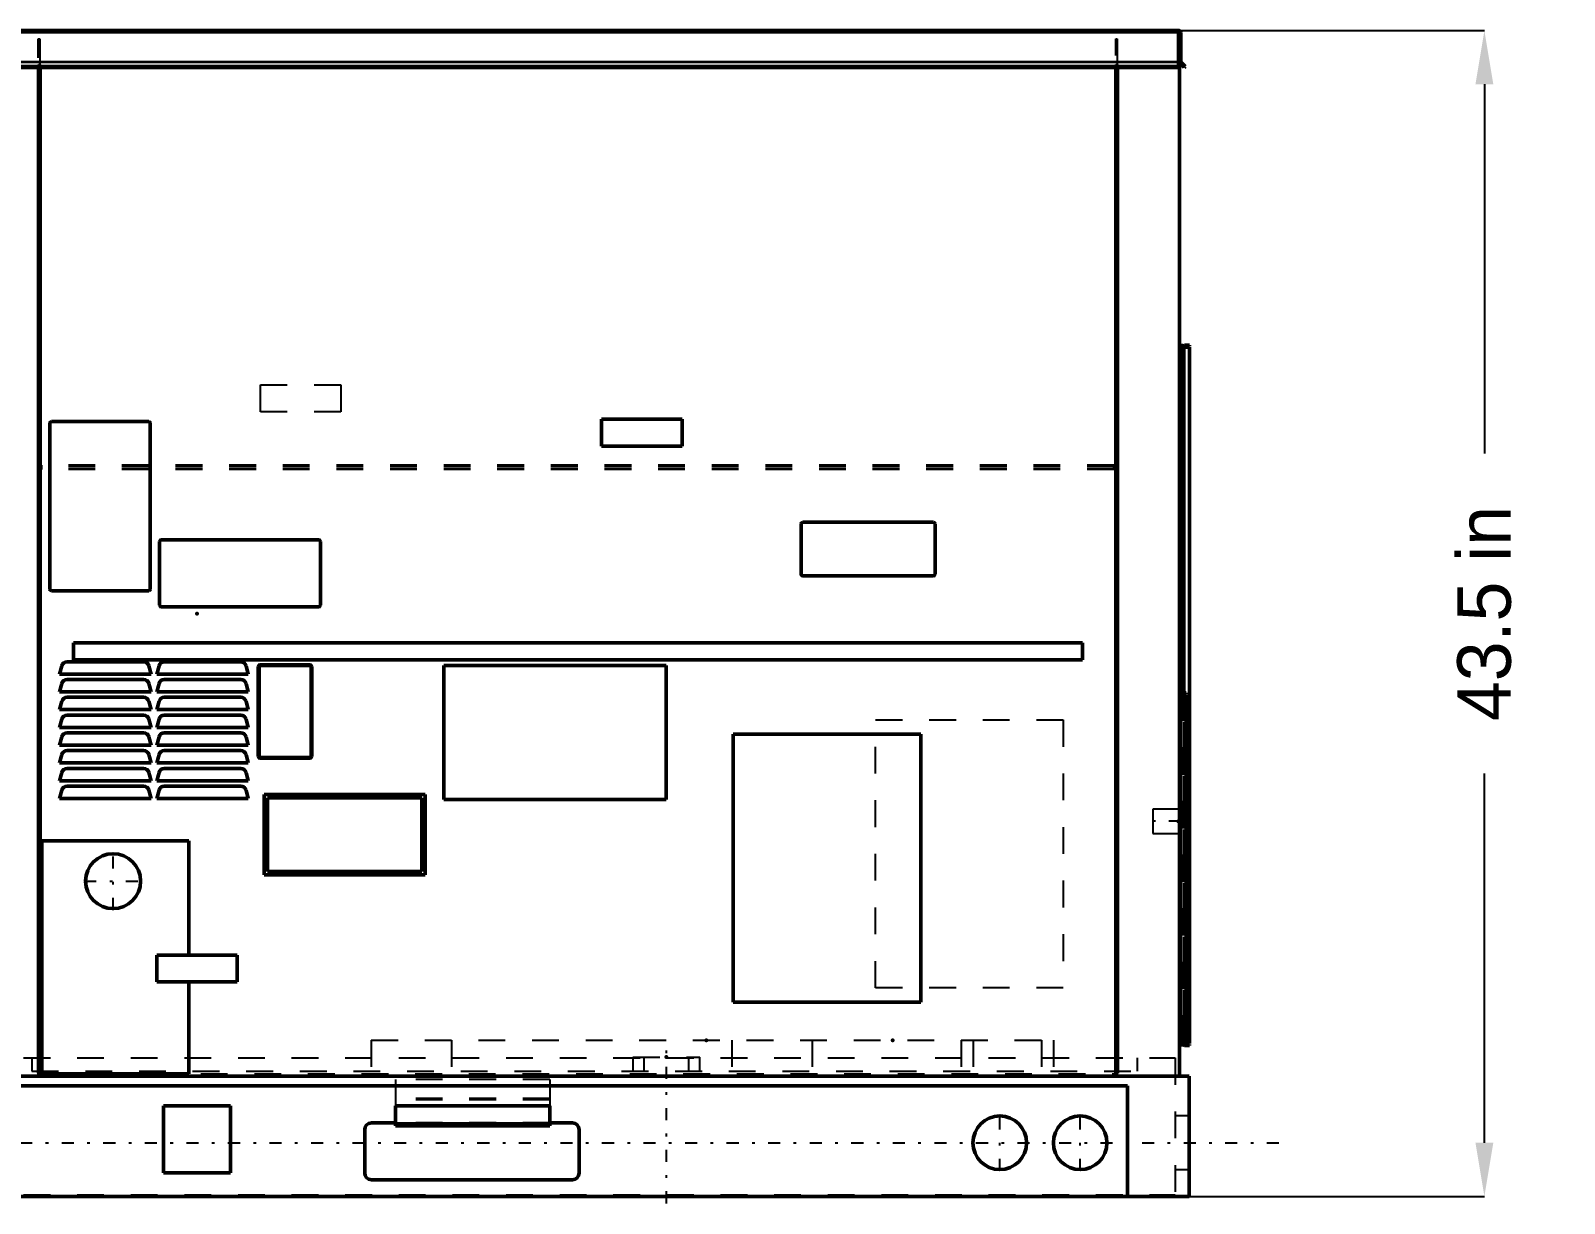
# Model space of a CAD drawing. Header units: inches. Extents: x -40.7 to 51, y -0.3 to 48.8.
# Drawn here: x -6.2 to 51, y -0.3 to 43.5 of the extents above; entities that cross this region are included whole.
import ezdxf

# ---------------------------------------------------------------- set-up
doc = ezdxf.new("R2010")
doc.units = ezdxf.units.IN
doc.header["$MEASUREMENT"] = 0
doc.linetypes.add('Center', pattern=[1.5, 0.45, -0.5, 0.05, -0.5])
doc.linetypes.add('Dashed', pattern=[2, 1, -1])
for name, color, linetype, lineweight in [('2d ConnectionPoints', 7, 'Continuous', 50), ('AM_0', 7, 'Continuous', 50), ('AM_4', 3, 'Continuous', 25), ('AM_5', 3, 'Continuous', 25), ('AM_7', 7, 'Center', 25), ('AM_9', 6, 'Dashed', 25)]:
    doc.layers.add(name, color=color, linetype=linetype, lineweight=lineweight)
doc.dimstyles.get("Standard").update_dxf_attribs({"dimtxt": 0.18, "dimasz": 0.18, "dimexe": 0.18, "dimexo": 0.0625, "dimgap": 0.09, "dimtad": 0, "dimtih": 1, "dimtoh": 1, "dimdec": 4, "dimzin": 0, "dimdsep": 46, "dimtxsty": 'Standard', "dimcen": 0.09, "dimadec": 0, "dimazin": 0, "dimtfac": 1, "dimtdec": 4, "dimtofl": 0, "dimtmove": 0, "dimatfit": 3, "dimfxl": 1, "dimtolj": 1, "dimtzin": 0, "dimarcsym": 0})

# ---------------------------------------------------------------- blocks, each defined once
blk = doc.blocks.new('*D1')
at = {"layer": 'AM_5', "color": 0, "lineweight": -2}
for p, q in [((0, 43.5), (48.015, 43.5)), ((48.015, 41.5), (48.015, 27.717)), ((48.015, 2), (48.015, 15.783)), ((0, 0), (48.015, 0))]:
    blk.add_line(p, q, dxfattribs=at)
at = {"layer": 'AM_5', "color": 0}
for points in [[(48.348, 41.5), (47.682, 41.5), (48.015, 43.5)], [(47.682, 2), (48.348, 2), (48.015, 0)]]:
    blk.add_solid(points, dxfattribs=at)
at = {"layer": 'Defpoints', "color": 0}
for p in [(0, 43.5), (48.015, 43.5), (0, 0)]:
    blk.add_point(p, dxfattribs=at)
at = {"layer": 'AM_5', "color": 0, "insert": (48.015, 21.75), "char_height": 2, "attachment_point": 5, "rotation": 90}
blk.add_mtext('\\A1;43.5 in', dxfattribs=at)

msp = doc.modelspace()

# ---------------------------------------------------------------- linework, layer by layer
at = {"layer": '2d ConnectionPoints'}
for p in [(0, 43.5), (0, 43.5), (0, 21.75), (0, 21.75), (36.646, 21.75), (36.799, 18.764), (36.605, 14), (36.674, 12.292), (18.996, 5.829), (25.943, 5.829), (17.504, 5.2), (0, 0)]:
    msp.add_point(p, dxfattribs=at)
at = {"layer": 'AM_0'}
for p, q in [((-36.646, 43.5), (36.646, 43.5)), ((36.612, 43.5), (36.612, 42.12647)), ((36.646, 43.5), (36.646, 43.49265)), ((36.6925, 43.42), (36.6925, 42.33608)), ((36.612, 42.159), (-36.612, 42.159)), ((36.612, 42.12647), (-36.612, 42.12647)), ((-5.92, 4.6), (-5.92, 42.12647)), ((-5.86, 42.12647), (-5.86, 4.6)), ((34.27, 4.6), (34.27, 42.12647)), ((34.33, 42.12647), (34.33, 4.6)), ((36.62745, 42.322), (36.612, 42.322)), ((36.82297, 42.12647), (36.62745, 42.322)), ((36.646, 42.30345), (36.646, 4.49)), ((36.70246, 42.31204), (36.8555, 42.159)), ((36.8555, 42.159), (36.82297, 42.12647)), ((36.766, 31.757), (36.646, 31.757)), ((36.76, 31.6905), (37.01, 31.6905)), ((36.76, 31.6905), (36.76, 18.79)), ((36.765, 31.6905), (36.765, 31.695)), ((36.766, 31.757), (36.766, 31.70653)), ((36.799, 31.695), (36.799, 31.6905)), ((36.832, 31.762), (37.015, 31.762)), ((37.015, 31.728), (36.832, 31.728)), ((37.01, 31.6905), (37.01, 5.6995)), ((37.015, 31.762), (37.015, 31.728)), ((-5.496, 22.66), (-5.496, 28.85)), ((-5.436, 28.91), (-1.806, 28.91)), ((-1.746, 28.85), (-1.746, 22.66)), ((15.089, 28), (15.089, 29)), ((15.089, 29), (18.089, 29)), ((18.089, 29), (18.089, 28)), ((18.089, 28), (15.089, 28)), ((22.527, 23.216), (22.527, 25.096)), ((22.587, 25.156), (27.467, 25.156)), ((27.527, 25.096), (27.527, 23.216)), ((-1.402, 22.06), (-1.402, 24.44)), ((-1.342, 24.5), (4.538, 24.5)), ((4.598, 24.44), (4.598, 22.06)), ((27.467, 23.156), (22.587, 23.156)), ((-1.806, 22.6), (-5.436, 22.6)), ((4.538, 22), (-1.342, 22)), ((-4.61, 20.02), (-4.61, 20.65)), ((-4.61, 20.65), (33.02, 20.65)), ((33.02, 20.65), (33.02, 20.02)), ((-5.129, 19.49), (-5.04573, 19.80076)), ((-1.718, 19.49), (-5.129, 19.49)), ((-4.85255, 19.949), (-1.99445, 19.949)), ((33.02, 20.02), (-4.61, 20.02)), ((-1.80127, 19.80076), (-1.718, 19.49)), ((-1.504, 19.49), (-1.42073, 19.80076)), ((1.907, 19.49), (-1.504, 19.49)), ((-1.22755, 19.949), (1.63055, 19.949)), ((1.82373, 19.80076), (1.907, 19.49)), ((2.277, 16.414), (2.277, 19.774)), ((2.32, 16.414), (2.32, 19.774)), ((2.343, 19.84), (4.21, 19.84)), ((2.353, 19.807), (4.22, 19.807)), ((4.253, 19.774), (4.253, 16.414)), ((4.276, 19.774), (4.276, 16.414)), ((9.196, 14.81), (9.196, 19.81)), ((9.196, 19.81), (17.496, 19.81)), ((17.496, 19.81), (17.496, 14.81)), ((-5.129, 18.827), (-5.04573, 19.13776)), ((-4.85255, 19.286), (-1.99445, 19.286)), ((-1.80127, 19.13776), (-1.718, 18.827)), ((-1.504, 18.827), (-1.42073, 19.13776)), ((-1.22755, 19.286), (1.63055, 19.286)), ((1.82373, 19.13776), (1.907, 18.827)), ((-1.718, 18.827), (-5.129, 18.827)), ((-5.129, 18.164), (-5.04573, 18.47476)), ((-4.85255, 18.623), (-1.99445, 18.623)), ((-1.80127, 18.47476), (-1.718, 18.164)), ((1.907, 18.827), (-1.504, 18.827)), ((-1.504, 18.164), (-1.42073, 18.47476)), ((-1.22755, 18.623), (1.63055, 18.623)), ((1.82373, 18.47476), (1.907, 18.164)), ((36.646, 18.73), (36.89, 18.73)), ((36.707, 18.79), (36.89, 18.79)), ((36.89, 18.756), (36.707, 18.756)), ((36.76, 18.756), (36.76, 18.73)), ((36.89, 18.79), (36.89, 18.756)), ((36.89, 18.73), (36.89, 5.73)), ((-1.718, 18.164), (-5.129, 18.164)), ((-5.129, 17.501), (-5.04573, 17.81176)), ((-4.85255, 17.96), (-1.99445, 17.96)), ((-1.80127, 17.81176), (-1.718, 17.501)), ((1.907, 18.164), (-1.504, 18.164)), ((-1.504, 17.501), (-1.42073, 17.81176)), ((-1.22755, 17.96), (1.63055, 17.96)), ((1.82373, 17.81176), (1.907, 17.501)), ((-1.718, 17.501), (-5.129, 17.501)), ((-4.85255, 17.297), (-1.99445, 17.297)), ((1.907, 17.501), (-1.504, 17.501)), ((-1.22755, 17.297), (1.63055, 17.297)), ((19.996, 7.25), (19.996, 17.25)), ((19.996, 17.25), (26.996, 17.25)), ((26.996, 17.25), (26.996, 7.25)), ((-5.129, 16.838), (-5.04573, 17.14876)), ((-1.718, 16.838), (-5.129, 16.838)), ((-4.85255, 16.634), (-1.99445, 16.634)), ((-1.80127, 17.14876), (-1.718, 16.838)), ((-1.504, 16.838), (-1.42073, 17.14876)), ((1.907, 16.838), (-1.504, 16.838)), ((-1.22755, 16.634), (1.63055, 16.634)), ((1.82373, 17.14876), (1.907, 16.838)), ((-5.129, 16.175), (-5.04573, 16.48576)), ((-1.718, 16.175), (-5.129, 16.175)), ((-1.80127, 16.48576), (-1.718, 16.175)), ((-1.504, 16.175), (-1.42073, 16.48576)), ((1.907, 16.175), (-1.504, 16.175)), ((1.82373, 16.48576), (1.907, 16.175)), ((4.21, 16.348), (2.343, 16.348)), ((4.22, 16.381), (2.353, 16.381)), ((-5.129, 15.512), (-5.04573, 15.82276)), ((-1.718, 15.512), (-5.129, 15.512)), ((-4.85255, 15.971), (-1.99445, 15.971)), ((-1.80127, 15.82276), (-1.718, 15.512)), ((-1.504, 15.512), (-1.42073, 15.82276)), ((1.907, 15.512), (-1.504, 15.512)), ((-1.22755, 15.971), (1.63055, 15.971)), ((1.82373, 15.82276), (1.907, 15.512)), ((-5.129, 14.849), (-5.04573, 15.15976)), ((-4.85255, 15.308), (-1.99445, 15.308)), ((-1.80127, 15.15976), (-1.718, 14.849)), ((-1.504, 14.849), (-1.42073, 15.15976)), ((-1.22755, 15.308), (1.63055, 15.308)), ((1.82373, 15.15976), (1.907, 14.849)), ((2.505, 12), (2.505, 15)), ((2.505, 15), (8.505, 15)), ((2.63, 14.875), (8.38, 14.875)), ((2.63, 12.125), (2.63, 14.875)), ((8.38, 14.875), (8.38, 12.125)), ((8.505, 15), (8.505, 12)), ((-1.718, 14.849), (-5.129, 14.849)), ((1.907, 14.849), (-1.504, 14.849)), ((17.496, 14.81), (9.196, 14.81)), ((-5.795, 13.267), (-0.306, 13.267)), ((-5.795, 4.569), (-5.795, 13.267)), ((-0.306, 13.267), (-0.306, 9)), ((8.38, 12.125), (2.63, 12.125)), ((8.505, 12), (2.505, 12)), ((-1.504, 9), (1.496, 9)), ((-1.504, 8), (-1.504, 9)), ((1.496, 9), (1.496, 8)), ((1.496, 8), (-1.504, 8)), ((-0.306, 8), (-0.306, 4.569)), ((26.996, 7.25), (19.996, 7.25)), ((36.646, 5.73), (36.89, 5.73)), ((36.674, 5.73), (36.674, 5.727)), ((36.76, 5.73), (36.76, 5.6995)), ((36.707, 5.694), (36.89, 5.694)), ((36.89, 5.66), (36.707, 5.66)), ((36.76, 5.6995), (37.01, 5.6995)), ((37.015, 5.632), (36.832, 5.632)), ((36.89, 5.694), (36.89, 5.66)), ((36.89, 5.666), (37.015, 5.666)), ((37.015, 5.666), (37.015, 5.632)), ((-5.86, 4.6), (-5.92, 4.6)), ((34.33, 4.6), (34.27, 4.6)), ((-37, 4.49), (37, 4.49)), ((-34.7055, 4.119), (34.7055, 4.119)), ((-0.306, 4.569), (-5.795, 4.569)), ((34.7055, 4.119), (34.7055, 0)), ((37, 4.49), (37, 0)), ((-1.25, 0.875), (-1.25, 3.375)), ((-1.25, 3.375), (1.25, 3.375)), ((1.25, 3.375), (1.25, 0.875)), ((7.402, 3.375), (7.402, 2.634)), ((13.152, 3.375), (7.402, 3.375)), ((13.152, 3.375), (13.152, 2.634)), ((6.25, 2.49), (6.25, 0.87)), ((7.402, 2.74), (6.5, 2.74)), ((13.152, 2.634), (7.402, 2.634)), ((14, 2.74), (13.152, 2.74)), ((14.25, 0.87), (14.25, 2.49)), ((1.25, 0.875), (-1.25, 0.875)), ((6.5, 0.62), (14, 0.62)), ((-37, 0), (37, 0))]:
    msp.add_line(p, q, dxfattribs=at)
for centre, radius in [((-3.135, 11.762), 1.025), ((29.938, 2), 1), ((32.938, 2), 1)]:
    msp.add_circle(centre, radius, dxfattribs=at)
for centre, radius, start, end in [((36.6125, 43.42), 0.08, 0, 90), ((36.7265, 42.33608), 0.034, 180, 225), ((36.832, 31.695), 0.067, 90, 180), ((36.832, 31.695), 0.033, 90, 180), ((-5.436, 28.85), 0.06, 90, 180), ((-1.806, 28.85), 0.06, 0, 90), ((22.587, 25.096), 0.06, 90, 180), ((27.467, 25.096), 0.06, 0, 90), ((-1.342, 24.44), 0.06, 90, 180), ((4.538, 24.44), 0.06, 0, 90), ((22.587, 23.216), 0.06, 180, 270), ((27.467, 23.216), 0.06, 270, 360), ((-5.436, 22.66), 0.06, 180, 270), ((-1.806, 22.66), 0.06, 270, 360), ((-1.342, 22.06), 0.06, 180, 270), ((4.538, 22.06), 0.06, 270, 0), ((-4.85255, 19.749), 0.2, 90, 165), ((-1.99445, 19.749), 0.2, 15, 90), ((-1.22755, 19.749), 0.2, 90, 165), ((1.63055, 19.749), 0.2, 15, 90), ((2.343, 19.774), 0.066, 90, 180), ((2.353, 19.774), 0.033, 90, 180), ((4.21, 19.774), 0.066, 0, 90), ((4.22, 19.774), 0.033, 0, 90), ((-4.85255, 19.086), 0.2, 90, 165), ((-1.99445, 19.086), 0.2, 15, 90), ((-1.22755, 19.086), 0.2, 90, 165), ((1.63055, 19.086), 0.2, 15, 90), ((-4.85255, 18.423), 0.2, 90, 165), ((-1.99445, 18.423), 0.2, 15, 90), ((-1.22755, 18.423), 0.2, 90, 165), ((1.63055, 18.423), 0.2, 15, 90), ((36.707, 18.723), 0.067, 90, 155.567302), ((36.707, 18.723), 0.033, 90, 167.75331), ((-4.85255, 17.76), 0.2, 90, 165), ((-1.99445, 17.76), 0.2, 15, 90), ((-1.22755, 17.76), 0.2, 90, 165), ((1.63055, 17.76), 0.2, 15, 90), ((-4.85255, 17.097), 0.2, 90, 165), ((-1.99445, 17.097), 0.2, 15, 90), ((-1.22755, 17.097), 0.2, 90, 165), ((1.63055, 17.097), 0.2, 15, 90), ((-4.85255, 16.434), 0.2, 90, 165), ((-1.99445, 16.434), 0.2, 15, 90), ((-1.22755, 16.434), 0.2, 90, 165), ((1.63055, 16.434), 0.2, 15, 90), ((2.343, 16.414), 0.066, 180, 270), ((2.353, 16.414), 0.033, 180, 270), ((4.21, 16.414), 0.066, 270, 360), ((4.22, 16.414), 0.033, 270, 360), ((-4.85255, 15.771), 0.2, 90, 165), ((-1.99445, 15.771), 0.2, 15, 90), ((-1.22755, 15.771), 0.2, 90, 165), ((1.63055, 15.771), 0.2, 15, 90), ((-4.85255, 15.108), 0.2, 90, 165), ((-1.99445, 15.108), 0.2, 15, 90), ((-1.22755, 15.108), 0.2, 90, 165), ((1.63055, 15.108), 0.2, 15, 90), ((36.707, 5.727), 0.033, 180, 270), ((36.707, 5.727), 0.067, 204.432698, 270), ((36.832, 5.699), 0.067, 180, 184.279783), ((36.832, 5.699), 0.067, 215.597645, 270), ((36.832, 5.699), 0.033, 180, 188.714742), ((6.5, 2.49), 0.25, 90, 180), ((14, 2.49), 0.25, 0, 90), ((6.5, 0.87), 0.25, 180, 270), ((14, 0.87), 0.25, 270, 360)]:
    msp.add_arc(centre, radius, start, end, dxfattribs=at)
at = {"layer": 'AM_4'}
for p, q in [((36.612, 43.42), (-36.612, 43.42)), ((36.612, 42.33608), (-36.612, 42.33608)), ((36.612, 42.31204), (-36.612, 42.31204)), ((36.827, 31.6905), (36.827, 18.79)), ((36.707, 18.73), (36.707, 5.73)), ((36.827, 18.756), (36.827, 18.73)), ((36.827, 5.73), (36.827, 5.6995)), ((13.152, 2.726), (7.402, 2.726))]:
    msp.add_line(p, q, dxfattribs=at)
at = {"layer": 'AM_7'}
for p, q in [((36.696, 14), (35.596, 14)), ((-3.135, 10.68575), (-3.135, 12.83825)), ((-4.21125, 11.762), (-2.05875, 11.762)), ((17.504, -0.26), (17.504, 5.46)), ((29.938, 0.95), (29.938, 3.05)), ((32.938, 0.95), (32.938, 3.05)), ((-40.7, 2), (40.7, 2))]:
    msp.add_line(p, q, dxfattribs=at)
at = {"layer": 'AM_9'}
for p, q in [((-5.925, 4.485), (-5.925, 43.2)), ((-5.925, 43.2), (-5.865, 43.2)), ((-5.865, 43.2), (-5.865, 4.57)), ((34.263, 4.57), (34.263, 43.2)), ((34.263, 43.2), (34.323, 43.2)), ((34.323, 43.2), (34.323, 4.485)), ((36.612, 42.322), (-36.612, 42.322)), ((-5.92, 42.12647), (-5.92, 42.24)), ((-5.92, 42.24), (-5.86, 42.24)), ((-5.86, 42.24), (-5.86, 42.12647)), ((34.27, 42.12647), (34.27, 42.24)), ((34.27, 42.24), (34.33, 42.24)), ((34.33, 42.24), (34.33, 42.12647)), ((36.76525, 5.757), (36.766, 31.70653)), ((36.794, 31.6905), (36.794, 5.6995)), ((36.79842, 31.6905), (36.79842, 5.6995)), ((36.799, 31.6905), (36.799, 5.6995)), ((2.364, 29.28), (2.364, 30.28)), ((2.364, 30.28), (5.364, 30.28)), ((5.364, 30.28), (5.364, 29.28)), ((5.364, 29.28), (2.364, 29.28)), ((34.1975, 27.28569), (-5.7955, 27.28569)), ((-5.7955, 27.127), (-5.7955, 27.28569)), ((34.1975, 27.27534), (-5.7955, 27.27534)), ((34.1975, 27.24514), (-5.7955, 27.24514)), ((34.1975, 27.2425), (-5.7955, 27.2425)), ((34.1975, 27.15984), (-5.7955, 27.15984)), ((34.1975, 27.127), (-5.7955, 27.127)), ((34.1975, 27.127), (34.1975, 27.28569)), ((36.674, 5.73), (36.674, 18.73)), ((36.76, 18.79), (36.76, 18.756)), ((36.76, 18.73), (36.76, 5.73)), ((36.81, 18.75), (36.799, 18.75)), ((36.81, 18.75), (36.81, 18)), ((36.827, 18.79), (36.827, 18.756)), ((36.827, 18.73), (36.827, 5.73)), ((25.308, 17.781), (32.308, 17.781)), ((25.308, 7.781), (25.308, 17.781)), ((32.308, 17.781), (32.308, 7.781)), ((36.81, 18), (36.799, 18)), ((36.696, 17.592), (36.646, 17.592)), ((36.696, 17.592), (36.696, 16.842)), ((36.696, 16.842), (36.646, 16.842)), ((36.646, 15), (36.605, 15)), ((36.605, 15), (36.605, 13)), ((36.646, 14.455), (35.646, 14.455)), ((35.646, 14.455), (35.646, 13.545)), ((36.646, 14.625), (36.605, 14.625)), ((35.646, 13.545), (36.646, 13.545)), ((36.605, 13.375), (36.646, 13.375)), ((36.605, 13), (36.646, 13)), ((36.696, 10.75), (36.646, 10.75)), ((36.696, 10.75), (36.696, 7.75)), ((32.308, 7.781), (25.308, 7.781)), ((36.696, 7.75), (36.646, 7.75)), ((6.493, 5.829), (6.493, 4.667)), ((6.493, 5.829), (31.946, 5.829)), ((9.49, 5.829), (9.49, 4.667)), ((19.946, 5.829), (19.946, 4.667)), ((22.943, 5.829), (22.943, 4.667)), ((28.496, 5.829), (28.496, 4.667)), ((28.949, 5.829), (28.949, 4.667)), ((31.493, 5.829), (31.493, 4.667)), ((31.946, 5.829), (31.946, 4.667)), ((36.646, 5.757), (36.76525, 5.757)), ((-36.4755, 5.167), (36.4755, 5.167)), ((-6.168, 5.167), (-6.168, 4.667)), ((16.254, 5.2), (16.254, 4.667)), ((16.254, 5.2), (18.754, 5.2)), ((16.664, 5.2), (16.664, 4.667)), ((18.344, 4.667), (18.344, 5.2)), ((18.754, 4.667), (18.754, 5.2)), ((35.063, 5.167), (35.063, 4.667)), ((36.4755, 5.167), (36.4755, 0.058)), ((36.832, 5.666), (36.89, 5.666)), ((-6.168, 4.667), (35.063, 4.667)), ((34.323, 4.485), (-5.925, 4.485)), ((-5.865, 4.57), (34.263, 4.57)), ((13.152, 4.356), (7.402, 4.356)), ((7.402, 4.356), (7.402, 3.375)), ((13.152, 4.356), (13.152, 3.375)), ((13.152, 3.656), (7.402, 3.656)), ((13.152, 3.61), (7.402, 3.61)), ((13.152, 3.59653), (7.402, 3.59653)), ((37, 3), (36.4755, 3)), ((13.152, 2.74), (7.402, 2.74)), ((13.152, 2.69347), (7.402, 2.69347)), ((13.152, 2.68), (7.402, 2.68)), ((13.152, 2.66095), (7.402, 2.66095)), ((36.4755, 1), (37, 1)), ((-36.4755, 0.058), (36.4755, 0.058))]:
    msp.add_line(p, q, dxfattribs=at)
msp.add_lwpolyline([(36.674, 18.723), (36.67413, 18.72588), (36.6745, 18.72873), (36.67475, 18.73)], dxfattribs=at)
for radius, start, end in [(0.067, 184.279783, 215.597645), (0.033, 188.714742, 270)]:
    msp.add_arc((36.832, 5.699), radius, start, end, dxfattribs=at)

# ---------------------------------------------------------------- dimensions: what is measured, and where the dimension line sits
at = {"layer": 'AM_5'}
dim = msp.add_linear_dim(base=(48.015, 43.5), p1=(0, 0), p2=(0, 43.5), angle=90, text='43.5 in', dimstyle='Standard', override={"dimtxt": 2, "dimasz": 2, "dimexe": 0, "dimexo": 0, "dimgap": 0.6}, dxfattribs=at)
dim.commit()
dim.dimension.update_dxf_attribs({"geometry": '*D1', "text_midpoint": (48.015, 21.75), "dimtype": 160, "text_rotation": 90})

doc.saveas('drawing.dxf')
